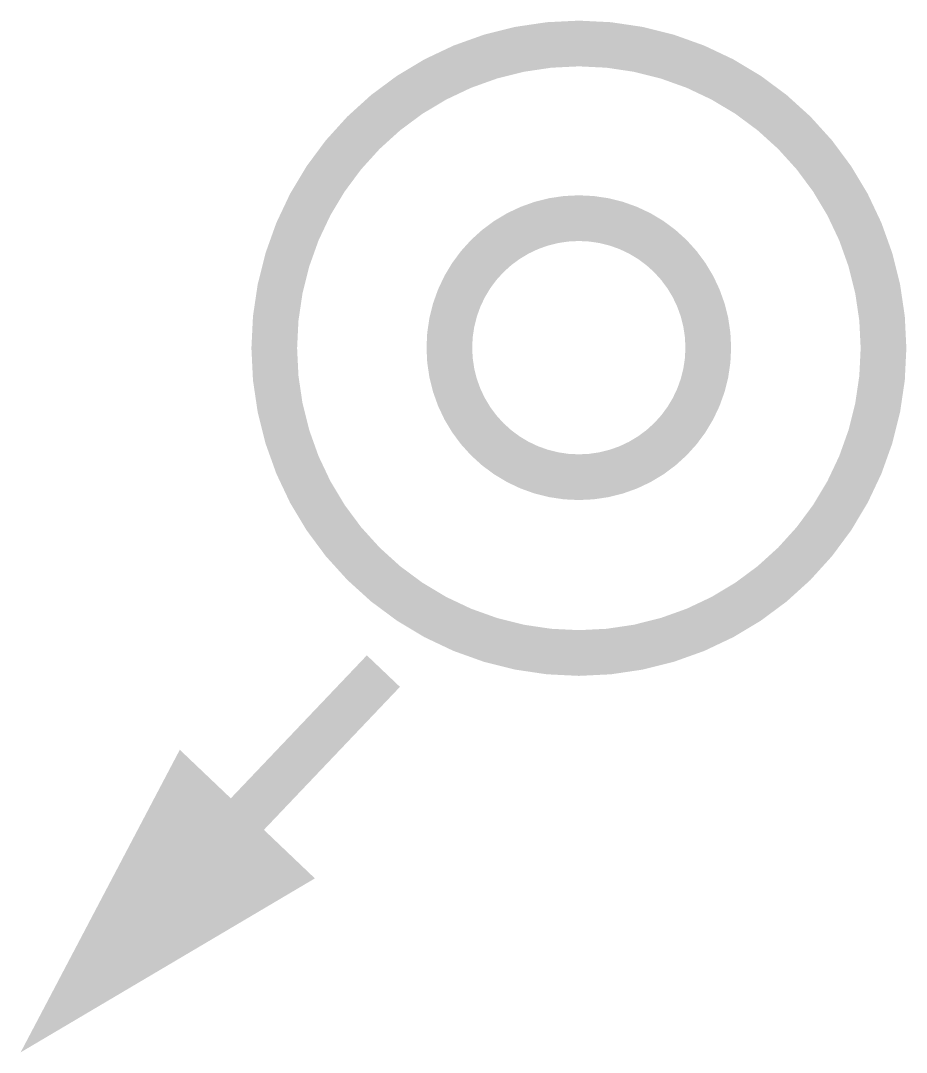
# Model space of a CAD drawing. Extents: x 0 to 5.82, y 0 to 6.77.
import ezdxf

# ---------------------------------------------------------------- set-up
doc = ezdxf.new("R2010")
doc.units = 0
doc.header["$MEASUREMENT"] = 0
doc.layers.get('0').update_dxf_attribs({"linetype": 'CONTINUOUS'})

msp = doc.modelspace()

# ---------------------------------------------------------------- linework, layer by layer
at = {"const_width": 0.3}
msp.add_lwpolyline([(3.6652, 2.6207, 1), (3.6652, 6.6207, 1), (3.6652, 2.6207, 1)], format="xyb", dxfattribs=at)
msp.add_lwpolyline([(2.8147, 4.6245, 1), (4.5147, 4.6245, 1)], format="xyb", close=True, dxfattribs=at)
msp.add_lwpolyline([(2.3817, 2.502), (0.7195, 0.7558)], dxfattribs=at)
msp.add_solid([(1.0451, 1.9859), (1.932, 1.1417), (0, 0)])

doc.saveas('drawing.dxf')
